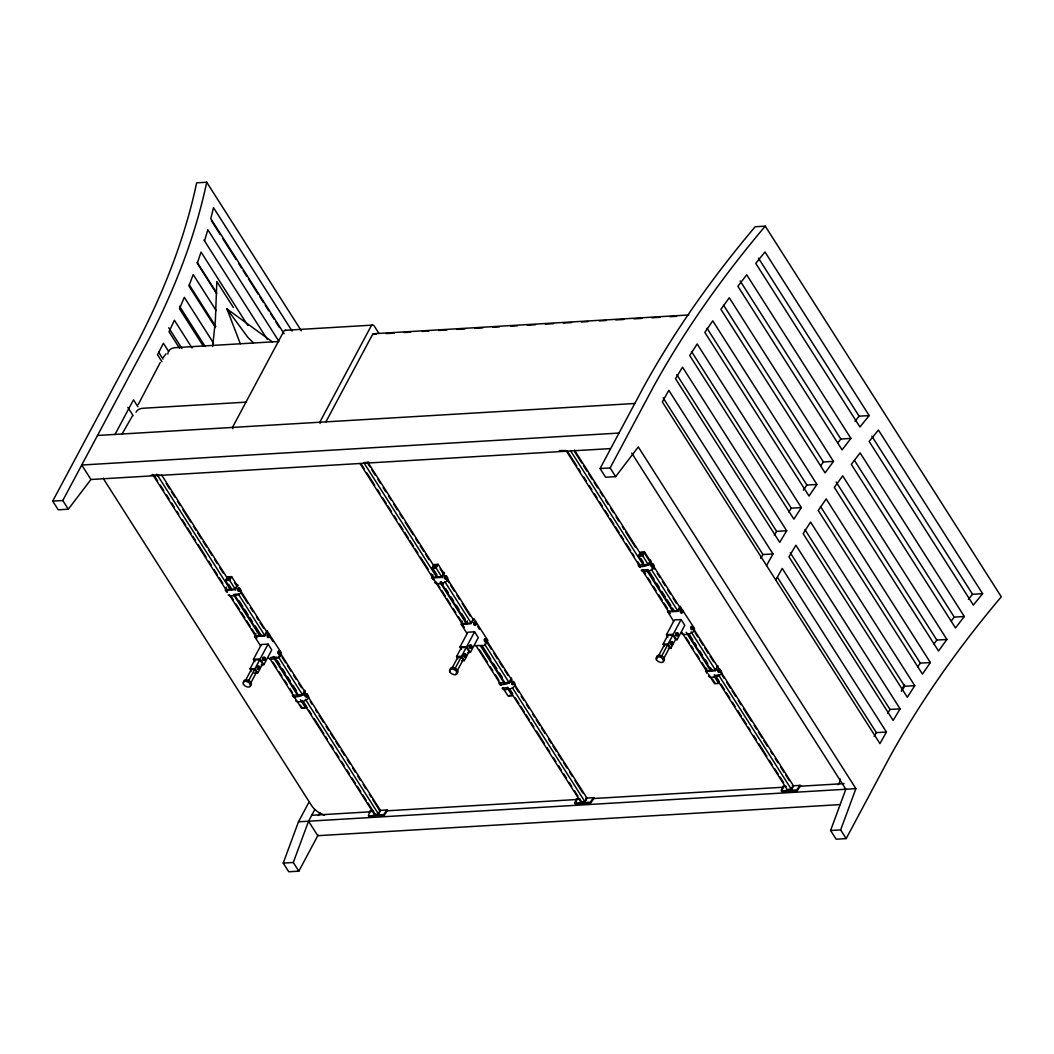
<?xml version="1.0" encoding="UTF-8"?>
<svg xmlns="http://www.w3.org/2000/svg" width="1054" height="1054" viewBox="0 0 1054 1054"><rect width="100%" height="100%" fill="white"/><g stroke="black" fill="none" stroke-linecap="round" stroke-linejoin="round"><path stroke-width="1.5" d="M500.123 683.242L500.097 684.02M513.851 683.255C513.061 679.487 512.086 685.851 513.851 683.255L587.025 798.155L585.049 801.857L580.859 802.107L507.725 687.261M668.75 612.097L642.281 570.24M212.671 346.555L215.372 320.35L216.834 281.51L233.382 307.478M474.84 645.641L484.959 645.43L487.857 640.503L473.971 618.724L470.888 623.77L461.336 624.324L462.416 621.175M257.743 668.315L257.69 667.274M204.581 240.852L207.822 229.719L278.467 340.64M292.393 695.297C292.169 698.789 308.44 695.93 304.83 690.265M295.621 700.37C295.331 703.65 311.694 701.068 308.163 695.324M641.319 570.095C641.24 573.442 656.998 570.912 653.862 565.049M781.515 790.922L781.963 791.607L797.298 790.671L800.276 786.218M318.097 835.097L298.835 871.171L288.756 871.777L283.223 863.081L298.48 821.804L309.309 801.527M298.835 871.171L293.302 862.488L308.558 821.211L314.751 809.617M846.178 838.602L840.644 829.92L855.901 788.642L638.289 446.936L615.655 476.632L605.576 477.225L600.055 468.543L643.045 388.03A848.892 475.341 -32.5 0 1 755.165 226.742L765.244 226.149L1001.3 596.801A848.892 475.341 -32.5 0 0 889.168 758.089L846.178 838.602L836.112 839.195L830.578 830.512L845.835 789.235L631.754 453.088M138.206 404.552L160.274 362.457M305.528 696.101L305.173 694.375M706.707 670.726L706.667 671.978M268.414 657.656C268.309 660.647 283.065 658.987 281.339 652.795L267.031 630.898M434.828 582.375C434.656 585.589 450.545 583.244 447.463 577.355M387.661 810.065L386.923 809.894L383.827 814.518L368.439 815.941L384.288 815.243L387.266 810.803M498.911 683.005C498.726 686.483 514.919 683.651 511.348 677.972M502.139 688.078C502.033 691.437 517.83 688.894 514.681 683.045M638.092 565.023C637.868 568.514 654.126 565.655 650.529 559.99M667.59 611.36L673.611 621.359M681.424 633.072C681.411 636.129 696.009 634.271 694.402 628.368L680.041 606.313M708.631 675.785C708.433 679.263 724.651 676.418 721.068 670.752M610.147 448.609L90.947 479.504L68.312 509.201L58.233 509.807L52.7 501.111L138.245 340.916A848.892 475.341 -32.5 0 0 196.637 182.829L206.716 182.223L301.312 330.772M52.7 501.111L62.779 500.518L148.311 340.31A848.892 475.341 -32.5 0 0 206.716 182.223M114.926 434.591L133.489 399.822L137.916 406.765M121.829 434.446L132.264 416.185M231.59 590.253L225.424 580.57L227.4 576.867L231.59 576.617L237.756 586.301M227.624 577.21L226.043 580.174L229.403 579.963L230.971 577.012L227.624 577.21L229.377 579.977M225.424 580.57L229.614 580.319L231.59 576.617M226.399 587.131L225.227 590.253L234.989 589.7L237.967 585.26L237.519 584.562M237.124 585.299L235.147 589.002L230.958 589.252M325.936 421.784L372.615 334.368A2.068 1.212 86.6 0 1 374.328 334.342M255.898 633.467L254.515 636.379L260.601 645.944M266.636 631.636L264.659 635.338L260.457 635.588M254.936 661.609L253.461 659.29L261.366 644.508L268.072 644.113L271.761 649.896L263.869 664.692L261.181 664.85M251.419 671.016L250.035 668.842L254.765 659.975L259.811 659.672L262.565 664.02L257.835 672.887L254.054 673.111M245.714 680.028L251.326 669.514L254.686 669.316L256.53 672.215L250.22 684.046M248.375 681.147L254.686 669.316M250.035 668.842L255.068 668.539L259.811 659.672M253.461 659.29L260.18 658.895L268.072 644.113M278.493 657.05L279.811 654.587M304.435 691.002L302.472 694.691L298.269 694.942M437.226 576.578L431.942 568.277L433.905 564.575L438.108 564.325L444.274 574.008M432.562 567.882L434.129 564.918L437.489 564.72L435.908 567.684L432.562 567.882L436.962 574.799M438.108 564.325L436.132 568.027L431.942 568.277M432.904 574.852L431.745 577.961L441.507 577.408L444.485 572.968L444.037 572.269M443.642 573.02L441.666 576.709L437.476 576.96M318.374 815.519L319.863 812.739M467.449 620.885L466.145 623.349L461.942 623.599M370.876 811.053L370.02 811.079L368.492 815.467M473.154 619.344L471.178 623.046L466.975 623.296M461.454 649.317L459.979 647.011L467.871 632.216L474.59 631.82L478.279 637.617L470.387 652.4L467.699 652.558M457.923 658.724L456.54 656.55L461.283 647.683L466.316 647.38L469.083 651.728L464.353 660.594L461.836 660.739M452.232 667.735L457.844 657.222L461.204 657.024L463.049 659.923L456.738 671.754M459.979 647.011L466.698 646.603L474.59 631.82M454.893 668.855L461.204 657.024M456.54 656.55L461.586 656.247L466.316 647.38M378.32 813.807L379.901 810.842M302.09 700.936L374.341 814.399L378.544 814.149L380.507 810.447L307.373 695.614M600.055 468.543L610.121 467.95L653.111 387.424A848.892 475.341 -32.5 0 1 765.244 226.149M510.953 678.71L508.977 682.412L504.787 682.663M644.6 565.669L638.434 555.985L640.41 552.283L644.6 552.046L650.766 561.729M643.981 552.428L640.621 552.639L639.053 555.59L642.4 555.392L643.981 552.428L649.277 560.741M638.434 555.985L642.624 555.735L644.6 552.046M650.134 560.728L648.157 564.417L643.968 564.667M652.044 568.264L653.361 565.8M577.394 798.774L576.591 798.695L574.641 803.095L590.345 802.239L593.442 797.614L594.179 797.773M679.646 607.064L677.669 610.753L673.466 611.004M576.999 799.512L575.181 803.859L590.807 802.95L593.784 798.51M667.946 637.038L666.471 634.719L674.376 619.936L681.082 619.528L684.771 625.325L676.879 640.107L673.19 634.324L681.082 619.528M664.415 646.431L663.032 644.257L667.775 635.391L672.808 635.088L675.574 639.435L670.845 648.302L668.328 648.46M658.025 656.761L664.336 644.943L667.696 644.732L669.54 647.63L663.229 659.461M661.385 656.563L667.696 644.732M663.032 644.257L668.078 643.968L672.808 635.088M584.838 801.514L586.406 798.55M706.72 668.249L705.548 671.372L715.31 670.818L717.945 665.68M717.445 666.418L715.468 670.12L711.279 670.37M783.886 786.482L783.082 786.403L781.133 790.803L796.837 789.947L799.933 785.322L800.671 785.48M782.173 789.683L783.491 787.219M792.898 786.271L791.33 789.222L787.97 789.42M714.217 674.982L787.351 789.815L791.541 789.565L793.517 785.876L720.383 671.029M901.46 690.265L904.516 684.533M760.777 558.396L762.938 554.536L773.004 553.943L668.816 390.323L662.334 401.903L879.945 743.61L886.427 732.029L782.226 568.422L775.757 580.003M766.535 565.524L773.004 553.943M874.188 736.482L876.348 732.622L886.427 732.029M774.295 535.221L776.627 531.361L786.692 530.755L682.505 367.148L675.535 378.742L779.723 542.349L786.692 530.755M887.718 713.308L890.037 709.447L900.116 708.855L795.915 545.234L788.945 556.828L893.146 720.435L900.116 708.855M168.403 351.588L169.062 350.508A16.034 9.433 28.1 0 1 175.557 347.636L278.875 341.483M136.045 412.206L136.704 411.126A16.034 9.433 28.1 0 1 143.186 408.254L246.504 402.114M788.8 512.046L791.277 508.186L801.356 507.58L697.155 343.973L689.711 355.554L793.899 519.174L801.356 507.58M901.381 691.424L904.701 686.273L914.767 685.68L810.579 522.059L803.122 533.653L907.323 697.261L914.767 685.68M803.359 490.189L806.877 485.051L816.955 484.445L712.754 320.838L704.836 332.392L809.037 496.012L816.955 484.445M917.652 666.984L920.3 663.137L930.366 662.531L826.178 498.924L818.26 510.492L922.448 674.099L930.366 662.531M163.33 357.385L166.031 353.801M469.623 647.485L469.544 645.694M640.305 566.472L639.449 566.499M676.115 635.193L676.167 633.573M820.605 465.815L823.398 461.981L833.477 461.375L729.276 297.768L720.896 309.296L825.098 472.903L833.477 461.375M934.028 643.902L936.822 640.068L946.9 639.462L842.699 475.855L834.32 487.383L938.521 650.99L946.9 639.462M837.877 442.838L840.828 439.017L850.894 438.411L746.706 274.804L737.879 286.266L842.08 449.874L850.894 438.411M951.301 620.925L954.239 617.104L964.318 616.498L860.117 452.891L851.303 464.353L955.491 627.973L964.318 616.498M855.005 421.244L859.115 416.185L869.194 415.579L764.993 251.972L755.744 263.368L859.932 426.975L869.194 415.579M968.428 599.344L972.539 594.272L982.618 593.679L878.417 430.058L869.155 441.455L973.356 605.075L982.618 593.679M226.346 590.859L227.177 591.228M255.845 637.196L256.689 637.551M262.973 659.883L263.026 657.986M511.783 684.086L511.691 682.096M669.698 612.98L668.961 612.822M718.275 671.806L718.341 669.896M368.86 462.192L363.854 462.587M285.318 330.297L372.615 325.106M373.445 333.749L688.815 314.975M373.09 334.381L376.37 334.184M386.212 333.591L394.407 333.104M404.249 332.524L410.81 332.129M422.298 331.443L428.859 331.061M438.701 330.469L446.896 329.981M456.738 329.401L464.946 328.914M474.787 328.321L482.982 327.834M492.824 327.254L499.385 326.859M510.861 326.173L517.422 325.791M527.263 325.199L535.472 324.711M545.313 324.131L553.508 323.644M563.35 323.051L571.558 322.564M581.4 321.984L587.948 321.589M599.436 320.903L605.997 320.521M615.839 319.929L624.034 319.441M633.876 318.861L642.084 318.374M651.925 317.781L660.12 317.294M669.962 316.714L676.523 316.319M97.508 435.46L634.785 403.484M619.001 433.062L81.725 465.025L90.947 479.504M151.289 475.235L158.851 474.787M565.814 450.572L559.239 450.598M230.115 589.305L225.925 589.555A1.555 0.909 86.6 0 0 227.137 591.834M432.43 577.263L436.633 577.012M638.922 564.97L643.124 564.72M238.375 594.074L234.186 594.324L260.667 635.905M642.149 570.043L646.352 569.792M255.424 635.878L259.627 635.628M668.434 611.307L672.636 611.056M270.654 657.512L273.46 657.353M274.29 657.301L277.097 657.129M666.471 634.719L673.19 634.324M293.236 695.245L297.426 694.994M499.741 682.952L503.944 682.702M706.233 670.673L710.436 670.423M502.969 688.025L507.172 687.775M714.507 675.43L718.696 675.179M304.382 707.748L302.142 707.88L300.39 705.113M508.66 695.587L512.02 695.39M370.02 811.079L373.169 810.882M379.229 810.434L386.858 809.973M576.538 798.787L579.687 798.603M585.747 798.141L593.376 797.694M783.03 786.495L786.179 786.31M792.239 785.849L799.867 785.401M311.72 815.295L370.863 811.778M385.659 810.895L576.248 799.551M592.677 798.576L783.267 787.233M799.696 786.258L844.056 783.609M583.718 801.58L581.479 801.712L579.713 798.945M298.48 821.804L855.901 788.642M840.262 804.597L317.781 835.69L308.558 821.211M283.223 863.081L293.302 862.488M830.578 830.512L840.644 829.92M240.747 589.634C243.421 595.971 230.18 596.722 228.217 595.036M254.66 636.55L264.738 635.944L267.505 631.082M272.275 341.812L226.966 308.927L240.299 343.736M253.421 342.906L247.756 337.214L226.966 308.927L229.588 313.025M667.564 611.86L677.748 611.373L680.541 606.564M461.072 624.152L467.12 633.652M758.458 258.125L859.115 416.185M871.869 436.211L972.539 594.272M740.158 280.944L840.828 439.017M854.465 460.427L954.239 617.104M723.624 305.304L823.398 461.981M836.151 482.007L936.822 640.068M707.102 328.374L806.877 485.051M820.513 506.46L920.3 663.137M691.49 351.509L791.277 508.186M804.913 529.595L904.701 686.273M676.839 374.684L776.627 531.361M790.263 552.77L890.037 709.447M663.15 397.859L762.938 554.536M777.457 577.342L876.348 732.622M610.121 467.95L615.655 476.632M652.531 564.496L680.726 608.764M693.071 628.144L719.869 670.225M652.795 566.275L654.56 569.041M657.209 573.192L659.844 577.342M662.492 581.492L665.127 585.642M667.775 589.792L670.423 593.942M673.058 598.092L676.589 603.626M695.087 632.69L697.735 636.84M699.5 639.607L703.018 645.14M704.783 647.907L708.314 653.44M710.067 656.207L713.598 661.741M721.529 674.191L724.177 678.341M726.812 682.491L730.343 688.025M732.108 690.792L735.626 696.325M738.274 700.475L740.909 704.639M743.557 708.789L751.489 721.239M754.137 725.389L756.772 729.539M758.537 732.306L762.068 737.84M763.821 740.606L767.352 746.14M770.869 751.673L772.635 754.44M775.283 758.59L777.918 762.74M780.566 766.89L784.097 772.424M785.849 775.204L789.38 780.737M640.621 552.639L642.387 555.405M642.624 555.735L648.79 565.418M651.438 569.568L677.88 611.083M691.095 631.833L715.771 670.581M718.406 674.731L791.541 789.565M574.43 450.071L640.516 553.837M574.693 451.85L581.742 462.917M583.508 465.684L587.038 471.217M588.791 473.984L592.322 479.517M594.087 482.284L597.605 487.818M600.253 491.968L602.901 496.131M605.536 500.281L608.184 504.431M610.833 508.581L613.468 512.731M616.116 516.882L618.751 521.032M622.282 526.565L624.047 529.332M625.812 532.099L635.496 547.316M640.806 558.356L643.454 562.507M647.854 569.423L654.033 579.107M656.668 583.257L659.317 587.421M661.952 591.571L665.482 597.104M667.248 599.871L670.766 605.404M672.531 608.171L674.296 610.938M689.276 634.455L692.794 639.989M694.56 642.756L696.325 645.522M699.843 651.056L702.491 655.206M705.139 659.369L707.774 663.519M710.422 667.669L712.188 670.436M715.706 675.97L719.236 681.503M721.002 684.27L724.52 689.803M726.285 692.57L729.803 698.104M732.451 702.254L735.099 706.404M737.734 710.554L741.265 716.088M743.03 718.854L746.548 724.388M748.314 727.155L750.079 729.921M753.597 735.468L756.245 739.618M758.893 743.768L766.825 756.219M769.46 760.369L772.108 764.519M774.743 768.669L778.274 774.203M780.039 776.969L783.557 782.503M647.248 569.819L673.677 611.333M687.775 633.467L711.569 670.831M570.701 450.993L643.836 565.84M646.484 569.99L672.913 611.504M686.128 632.255L710.804 671.003M714.335 676.536L718.736 683.453L714.533 683.703L708.367 674.007M567.118 450.848L576.815 466.079M578.567 468.846L580.332 471.612M583.863 477.146L586.498 481.296M589.146 485.446L591.795 489.596M594.43 493.746L597.078 497.896M599.726 502.047L602.361 506.197M605.009 510.347L608.527 515.88M610.292 518.647L613.823 524.194M615.576 526.96L619.106 532.494M620.872 535.261L623.507 539.411M626.155 543.561L630.555 550.478M632.321 553.245L634.086 556.011M637.617 561.545L639.37 564.312A1.555 0.909 86.6 0 0 639.093 566.551A1.555 0.909 86.6 0 0 640.358 567.092A1.555 0.909 86.6 0 1 639.936 566.499M642.9 569.845L645.549 573.995M648.184 578.145L650.832 582.295M653.467 586.446L656.115 590.596M658.763 594.746L662.281 600.293M664.046 603.059L667.577 608.593M686.075 637.644L689.606 643.177M691.358 645.944L693.124 648.711M696.654 654.244L699.289 658.394M701.938 662.544L707.221 670.858M712.517 679.158L715.152 683.308M566.499 451.244L640.516 567.474M681.938 632.505L706.602 671.24M668.078 643.968L670.845 648.302M378.794 333.209L374.381 326.279A4.15 2.424 86.6 0 0 370.968 326.345L320.679 420.533A4.15 2.424 86.6 0 0 320.1 423.471M292.09 331.035L213.501 207.638L210.8 218.639L284.093 333.723M446.922 578.159L473.351 619.673M477.765 626.59L479.53 629.357M487.462 641.807L511.243 679.171M440.137 568.87L442.785 573.02M447.186 579.937L448.951 582.704M450.704 585.471L454.234 591.017M456.883 595.167L459.518 599.318M462.166 603.468L470.097 615.918M487.725 643.586L491.243 649.119M493.891 653.269L497.409 658.803M499.174 661.569L502.705 667.116M504.458 669.883L507.988 675.416M515.92 687.867L518.555 692.017M521.203 696.167L523.851 700.317M526.486 704.467L529.134 708.617M532.665 714.151L534.418 716.918M536.183 719.684L539.714 725.218M541.466 727.985L544.997 733.518M548.515 739.065L551.163 743.215M552.928 745.982L556.446 751.515M558.212 754.282L561.742 759.815M563.495 762.582L567.026 768.116M569.674 772.266L572.309 776.416M574.957 780.566L582.888 793.016M434.129 564.918L442.298 577.711M444.946 581.861L471.388 623.375M484.603 644.126L509.28 682.86M512.797 688.394L585.049 801.857M367.938 462.363L434.024 566.13M368.202 464.142L369.967 466.909M371.733 469.676L375.25 475.209M377.899 479.359L380.547 483.509M383.182 487.659L385.83 491.81M388.478 495.96L391.113 500.11M393.761 504.26L397.279 509.793M399.927 513.944L402.575 518.094M405.21 522.244L413.142 534.707M415.79 538.857L418.438 543.008M420.19 545.774L423.721 551.308M425.487 554.075L429.004 559.608M211.38 220.721L220.207 234.581M222.855 238.744L236.109 259.534M238.757 263.698L241.406 267.861M243.171 270.628L246.702 276.174M248.467 278.954L258.177 294.198M259.943 296.978L263.474 302.524M265.239 305.291L268.77 310.838M270.535 313.618L274.08 319.164M275.845 321.931L279.376 327.478M441.362 581.716L443.128 584.483M445.776 588.633L448.411 592.783M451.059 596.933L453.707 601.083M456.342 605.233L458.991 609.383M461.639 613.533L465.157 619.067M482.785 646.748L490.716 659.198M493.351 663.348L496.882 668.882M499.53 673.032L502.165 677.182M510.096 689.632L512.745 693.795M515.38 697.946L518.911 703.479M520.676 706.246L524.194 711.779M525.959 714.546L529.49 720.08M531.242 722.846L533.891 726.996M536.539 731.147L544.47 743.597M547.105 747.747L549.753 751.897M553.271 757.431L555.919 761.581M558.567 765.731L561.202 769.894M563.85 774.044L566.499 778.195M569.134 782.345L571.782 786.495M574.43 790.645L577.948 796.178M440.743 582.111L467.185 623.612M481.283 645.759L505.077 683.111M364.21 463.286L436.461 576.749M439.992 582.282L466.421 623.784M480.519 645.931L504.313 683.282M506.961 687.432L512.244 695.732L508.041 695.983L502.758 687.682M361.509 464.524L364.144 468.674M366.792 472.824L374.723 485.288M377.372 489.438L380.007 493.588M382.655 497.738L386.186 503.272M387.938 506.039L391.469 511.572M394.104 515.722L396.752 519.872M399.4 524.022L402.918 529.556M404.683 532.323L408.214 537.856M409.966 540.623L413.497 546.156M415.263 548.923L417.898 553.073M420.546 557.223L428.477 569.687M431.126 573.837L432.878 576.604M436.409 582.137L439.926 587.671M441.692 590.438L445.223 595.971M446.975 598.738L450.506 604.271M453.154 608.421L455.789 612.572M458.437 616.722L461.955 622.255M479.583 649.936L487.515 662.386M490.163 666.536L492.798 670.687M495.446 674.837L498.964 680.37M360.007 463.536L464.366 627.393M476.329 646.181L500.11 683.532M466.698 646.603L470.387 652.4M203.936 240.022L267.268 339.296M461.586 656.247L464.353 660.594M247.861 325.528L201.064 252.051L197.282 263.289L216.702 293.802M197.164 262.354L216.597 292.854M216.189 310.64L193.225 274.593L188.903 285.95L215.398 327.544M189.338 284.896L215.82 326.503M213.475 343.09L184.331 297.333L179.483 308.769L203.33 346.199M179.549 306.253L205.161 346.463M192.039 347.965L174.384 320.232L169.022 331.733L179.615 348.36M168.732 327.768L181.973 348.558M168.706 351.575L163.41 343.248L157.533 354.79L161.947 361.72M158.627 352.168L163.041 359.098M127.837 407.371L133.147 415.698M240.404 590.451L267.716 633.349M270.364 637.499L273.012 641.649M280.944 654.099L304.738 691.464M234.502 582.546L236.267 585.313M241.55 593.613L247.716 603.296M250.365 607.447L253.013 611.597M256.53 617.143L258.296 619.91M260.061 622.677L263.579 628.21M282.09 657.261L285.608 662.795M287.373 665.561L290.891 671.095M293.539 675.245L296.187 679.395M298.822 683.545L301.47 687.695M310.284 701.542L312.05 704.309M315.568 709.843L317.333 712.609M319.098 715.376L323.499 722.293M326.147 726.443L328.782 730.593M330.548 733.36L334.078 738.894M335.831 741.66L339.362 747.194M341.127 749.961L344.645 755.494M347.293 759.644L349.941 763.807M352.576 767.958L355.224 772.108M357.873 776.258L360.508 780.408M363.156 784.558L365.804 788.708M369.322 794.242L371.087 797.008M372.852 799.775L379.018 809.459M229.614 580.319L235.793 590.003M238.428 594.153L264.87 635.654M278.967 657.801L302.762 695.153M305.397 699.303L378.544 814.149M161.42 474.643L227.519 578.422M166.097 483.351L169.615 488.885M171.38 491.651L174.911 497.185M177.546 501.335L180.194 505.485M182.843 509.635L190.774 522.086M193.409 526.236L196.057 530.386M197.823 533.153L201.34 538.686M203.106 541.453L206.637 546.986M208.389 549.753L211.92 555.3M214.555 559.45L217.203 563.6M219.851 567.75L223.369 573.284M228.678 584.324L231.327 588.475M239.258 600.925L242.789 606.458M244.541 609.225L248.072 614.759M249.838 617.525L252.473 621.676M255.121 625.826L261.287 635.509M277.149 660.423L279.797 664.573M282.432 668.723L285.081 672.874M287.729 677.024L290.364 681.174M293.012 685.324L296.53 690.857M303.578 701.924L307.109 707.458M308.875 710.225L311.51 714.375M314.158 718.525L323.855 733.755M325.607 736.522L327.372 739.289M330.903 744.822L333.538 748.972M336.186 753.123L338.835 757.273M341.47 761.423L344.118 765.573M346.766 769.723L349.401 773.873M352.049 778.023L355.567 783.557M357.332 786.324L360.863 791.857M362.629 794.637L366.146 800.17M367.912 802.937L374.961 814.004M273.882 656.668L298.559 695.403M156.809 474.195L229.943 589.041M233.474 594.575L259.903 636.076M273.131 656.826L297.795 695.574M300.443 699.724L305.726 708.024L301.536 708.275L296.24 699.975M154.991 476.816L157.639 480.967M160.274 485.117L163.805 490.65M166.453 494.8L169.088 498.95M171.736 503.101L174.371 507.251M177.019 511.414L178.785 514.181M182.302 519.714L185.833 525.248M187.599 528.014L191.117 533.548M192.882 536.315L195.53 540.465M198.165 544.615L206.097 557.065M208.745 561.215L211.393 565.366M214.028 569.516L217.559 575.049M219.311 577.816L222.842 583.349M230.773 595.813L233.421 599.963M236.056 604.113L239.587 609.647M241.353 612.414L244.871 617.947M246.636 620.714L250.154 626.247M251.919 629.014L256.333 635.931M273.065 662.228L276.596 667.762M279.231 671.912L281.879 676.062M284.527 680.212L287.162 684.362M289.81 688.512L292.459 692.662M152.606 474.445L227.506 592.058M229.271 594.825L255.714 636.326M269.811 658.46L295.647 699.052M260.18 658.895L263.869 664.692M255.068 668.539L257.835 672.887M62.779 500.518L68.312 509.201M285.95 330.429A4.15 2.424 86.6 0 0 283.658 331.536L233.369 425.724A4.15 2.424 86.6 0 0 232.789 428.662M837.917 784.663A16.034 9.433 28.1 0 0 838.813 783.728L839.88 781.449A16.785 9.868 28.1 0 0 839.933 778.735M167.85 354.104A16.785 9.868 28.1 0 1 167.994 352.787M324.553 815.203A16.034 9.433 28.1 0 1 322.59 814.452L318.795 812.463A16.785 9.868 28.1 0 1 311.589 805.572L105.031 481.243A16.785 9.868 28.1 0 1 103.569 478.226M227.084 591.399A1.555 0.909 86.6 0 1 226.821 590.701M294.672 697.366A1.555 0.909 86.6 0 1 293.46 694.942M256.649 638.157A1.555 0.909 86.6 0 1 255.661 635.588M256.596 637.723A1.555 0.909 86.6 0 1 256.333 637.038M279.534 653.388A1.555 0.909 86.6 0 1 278.006 653.52A1.555 0.909 86.6 0 1 278.48 651.095A1.555 0.909 86.6 0 1 279.6 653.006M243.896 682.136A4.15 2.437 28.1 0 1 248.691 680.502A4.15 2.437 28.1 0 1 250.272 685.443M707.234 673.005A1.555 0.909 86.6 0 1 706.997 672.953M706.773 672.808A1.555 0.909 86.6 0 1 706.641 670.12M669.87 613.428A1.555 0.909 86.6 0 1 668.605 612.875A1.555 0.909 86.6 0 1 668.842 610.753M669.804 613.388A1.555 0.909 86.6 0 1 669.448 612.835M671.859 643.941A1.555 0.909 86.6 0 1 670.331 644.086A1.555 0.909 86.6 0 1 670.805 641.649A1.555 0.909 86.6 0 1 671.938 643.559M657.261 658.315A4.15 2.437 28.1 0 1 658.5 655.245A4.15 2.437 28.1 0 1 663.612 657.419A4.15 2.437 28.1 0 1 663.269 660.858M433.655 579.542A1.555 0.909 86.6 0 1 432.759 579.16M432.601 578.83A1.555 0.909 86.6 0 1 432.667 576.96M433.8 579.344A1.555 0.909 86.6 0 1 433.602 579.107M500.149 682.399A1.555 0.909 86.6 0 0 499.912 684.533A1.555 0.909 86.6 0 0 501.177 685.074A1.555 0.909 86.6 0 1 500.755 684.481M463.167 625.878A1.555 0.909 86.6 0 1 462.271 625.483M462.113 625.167A1.555 0.909 86.6 0 1 462.166 623.296M463.312 625.681A1.555 0.909 86.6 0 1 463.114 625.444M450.414 669.843A4.15 2.437 28.1 0 1 452.904 667.511A4.15 2.437 28.1 0 1 457.634 670.449A4.15 2.437 28.1 0 1 455.974 673.295M238.836 589.331C239.627 593.086 240.602 586.735 238.836 589.331M258.27 667.445C259.06 671.214 260.035 664.85 258.27 667.445M263.843 658.526C264.58 662.268 265.713 655.97 263.843 658.526M268.348 635.667C269.139 639.422 270.114 633.059 268.348 635.667M278.941 652.307C279.745 656.075 280.72 649.712 278.941 652.307M306.147 695.021C306.872 698.776 308.005 692.438 306.147 695.021M445.355 577.039C446.145 580.794 447.12 574.443 445.355 577.039M464.788 655.153C465.552 658.882 466.593 652.624 464.788 655.153M470.361 646.234C471.098 649.989 472.232 643.651 470.361 646.234M474.853 623.375C475.644 627.13 476.619 620.78 474.853 623.375M485.459 640.028C486.25 643.783 487.225 637.42 485.459 640.028M651.846 564.746C652.571 568.501 653.704 562.164 651.846 564.746M671.279 642.874C672.07 646.629 673.045 640.279 671.279 642.874M676.852 633.955C677.643 637.71 678.618 631.346 676.852 633.955M681.345 611.083C682.136 614.838 683.111 608.487 681.345 611.083M691.951 627.736C692.741 631.491 693.716 625.141 691.951 627.736M719.157 670.449C719.948 674.204 720.923 667.854 719.157 670.449M237.769 588.87A1.555 0.909 86.6 0 0 238.665 591.189A1.555 0.909 86.6 0 0 239.35 588.843A1.555 0.909 86.6 0 0 237.769 588.87M238.612 588.817A1.555 0.909 86.6 0 0 239.508 591.149A1.555 0.909 86.6 0 0 240.18 588.791A1.555 0.909 86.6 0 0 238.612 588.817M305.08 694.573A1.555 0.909 86.6 0 0 305.976 696.892A1.555 0.909 86.6 0 0 306.661 694.533A1.555 0.909 86.6 0 0 305.08 694.573M305.923 694.52A1.555 0.909 86.6 0 0 306.819 696.839A1.555 0.909 86.6 0 0 307.505 694.494A1.555 0.909 86.6 0 0 305.923 694.52M267.281 635.206A1.555 0.909 86.6 0 0 268.177 637.525A1.555 0.909 86.6 0 0 268.849 635.18A1.555 0.909 86.6 0 0 267.281 635.206M268.111 635.154A1.555 0.909 86.6 0 0 269.007 637.472A1.555 0.909 86.6 0 0 269.692 635.127A1.555 0.909 86.6 0 0 268.111 635.154M278.717 651.807A1.555 0.909 86.6 0 0 279.613 654.126A1.555 0.909 86.6 0 0 280.298 651.78A1.555 0.909 86.6 0 0 278.717 651.807M262.789 658.065A1.555 0.909 86.6 0 0 263.671 660.397A1.555 0.909 86.6 0 0 264.356 658.039A1.555 0.909 86.6 0 0 262.789 658.065M257.202 666.998A1.555 0.909 86.6 0 0 258.098 669.316A1.555 0.909 86.6 0 0 258.783 666.958A1.555 0.909 86.6 0 0 257.202 666.998M243.474 684.375A4.15 2.437 28.1 0 0 250.101 686.576A4.15 2.437 28.1 0 0 246.913 681.569A4.15 2.437 28.1 0 0 243.474 684.375M263.619 658.025A1.555 0.909 86.6 0 0 264.514 660.344A1.555 0.909 86.6 0 0 265.2 657.999A1.555 0.909 86.6 0 0 263.619 658.025M258.046 666.945A1.555 0.909 86.6 0 0 258.941 669.264A1.555 0.909 86.6 0 0 259.627 666.918A1.555 0.909 86.6 0 0 258.046 666.945M650.779 564.298A1.555 0.909 86.6 0 0 651.675 566.617A1.555 0.909 86.6 0 0 652.347 564.272A1.555 0.909 86.6 0 0 650.779 564.298M651.622 564.246A1.555 0.909 86.6 0 0 652.505 566.565A1.555 0.909 86.6 0 0 653.19 564.219A1.555 0.909 86.6 0 0 651.622 564.246M718.09 669.988A1.555 0.909 86.6 0 0 718.986 672.307A1.555 0.909 86.6 0 0 719.671 669.962A1.555 0.909 86.6 0 0 718.09 669.988M718.933 669.936A1.555 0.909 86.6 0 0 719.829 672.254A1.555 0.909 86.6 0 0 720.501 669.909A1.555 0.909 86.6 0 0 718.933 669.936M680.278 610.622A1.555 0.909 86.6 0 0 681.174 612.954A1.555 0.909 86.6 0 0 681.859 610.595A1.555 0.909 86.6 0 0 680.278 610.622M681.121 610.582A1.555 0.909 86.6 0 0 682.017 612.901A1.555 0.909 86.6 0 0 682.702 610.543A1.555 0.909 86.6 0 0 681.121 610.582M691.727 627.222A1.555 0.909 86.6 0 0 692.623 629.554A1.555 0.909 86.6 0 0 693.308 627.196A1.555 0.909 86.6 0 0 691.727 627.222M690.884 627.275A1.555 0.909 86.6 0 0 691.78 629.594A1.555 0.909 86.6 0 0 692.465 627.249A1.555 0.909 86.6 0 0 690.884 627.275M675.785 633.494A1.555 0.909 86.6 0 0 676.681 635.812A1.555 0.909 86.6 0 0 677.366 633.467A1.555 0.909 86.6 0 0 675.785 633.494M656.471 659.791A4.15 2.437 28.1 0 0 663.111 662.004A4.15 2.437 28.1 0 0 659.909 656.985A4.15 2.437 28.1 0 0 656.471 659.791M676.628 633.441A1.555 0.909 86.6 0 0 677.524 635.76A1.555 0.909 86.6 0 0 678.209 633.414A1.555 0.909 86.6 0 0 676.628 633.441M671.055 642.36A1.555 0.909 86.6 0 0 671.951 644.679A1.555 0.909 86.6 0 0 672.623 642.334A1.555 0.909 86.6 0 0 671.055 642.36M444.287 576.578A1.555 0.909 86.6 0 0 445.183 578.909A1.555 0.909 86.6 0 0 445.855 576.551A1.555 0.909 86.6 0 0 444.287 576.578M445.131 576.538A1.555 0.909 86.6 0 0 446.013 578.857A1.555 0.909 86.6 0 0 446.698 576.498A1.555 0.909 86.6 0 0 445.131 576.538M511.598 682.281A1.555 0.909 86.6 0 0 512.494 684.599A1.555 0.909 86.6 0 0 513.179 682.254A1.555 0.909 86.6 0 0 511.598 682.281M512.442 682.228A1.555 0.909 86.6 0 0 513.338 684.547A1.555 0.909 86.6 0 0 514.009 682.201A1.555 0.909 86.6 0 0 512.442 682.228M473.786 622.914A1.555 0.909 86.6 0 0 474.682 625.233A1.555 0.909 86.6 0 0 475.367 622.888A1.555 0.909 86.6 0 0 473.786 622.914M474.629 622.861A1.555 0.909 86.6 0 0 475.525 625.18A1.555 0.909 86.6 0 0 476.21 622.835A1.555 0.909 86.6 0 0 474.629 622.861M485.235 639.514A1.555 0.909 86.6 0 0 486.131 641.833A1.555 0.909 86.6 0 0 486.816 639.488A1.555 0.909 86.6 0 0 485.235 639.514M484.392 639.567A1.555 0.909 86.6 0 0 485.288 641.886A1.555 0.909 86.6 0 0 485.973 639.541A1.555 0.909 86.6 0 0 484.392 639.567M469.293 645.786A1.555 0.909 86.6 0 0 470.189 648.105A1.555 0.909 86.6 0 0 470.874 645.759A1.555 0.909 86.6 0 0 469.293 645.786M463.72 654.705A1.555 0.909 86.6 0 0 464.616 657.024A1.555 0.909 86.6 0 0 465.301 654.679A1.555 0.909 86.6 0 0 463.72 654.705M449.979 672.083A4.15 2.437 28.1 0 0 456.619 674.283A4.15 2.437 28.1 0 0 453.418 669.277A4.15 2.437 28.1 0 0 449.979 672.083M470.137 645.733A1.555 0.909 86.6 0 0 471.033 648.052A1.555 0.909 86.6 0 0 471.718 645.707A1.555 0.909 86.6 0 0 470.137 645.733M464.564 654.653A1.555 0.909 86.6 0 0 465.46 656.971A1.555 0.909 86.6 0 0 466.131 654.626A1.555 0.909 86.6 0 0 464.564 654.653"/></g></svg>
